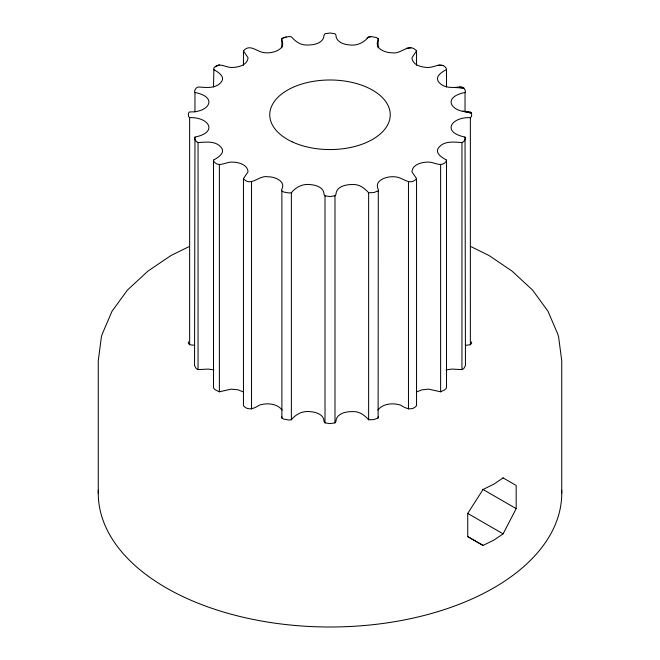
<?xml version="1.0" encoding="UTF-8"?>
<svg xmlns="http://www.w3.org/2000/svg" width="660" height="660" viewBox="0 0 660 660"><rect width="100%" height="100%" fill="white"/><g stroke="black" fill="none" stroke-linecap="round" stroke-linejoin="round"><path stroke-width="0.99" d="M471.644 341.839L471.537 343.406L470.365 344.718L465.481 345.328M281.696 416.551L281.878 418.019L283.676 419.067L288.849 420.032L291.373 419.801C295.952 413.985 303.163 410.471 310.827 411.733C316.429 412.137 324.068 414.793 324.052 421.517L325.009 422.879L330 423.613L334.991 422.879L335.948 421.517C336.171 413.474 346.071 411.469 352.522 411.617C359.23 411.114 364.567 415.156 368.626 419.801L373.766 419.611L378.122 418.019L378.304 189.494C373.337 179.833 388.237 175.742 395.365 176.88C402.715 177.185 410.099 186.516 416.542 178.645L411.947 171.781C412.541 164.068 422.367 161.997 428.744 162.088C434.635 162.22 441.482 167.689 446.102 161.535L446.49 160.083C442.018 157.493 433.793 152.922 439.213 146.908C445.12 140.555 454.286 142.18 461.951 142.56L463.765 141.52L464.714 140.044L465.448 138.534L465.036 137.082C441.26 132.297 451.234 116.779 470.365 117.662L471.537 116.35L471.644 114.774L471.537 113.206L470.365 111.895C451.234 112.777 441.26 97.259 465.036 92.474L465.448 91.022L464.714 89.504L463.765 88.036L461.951 86.996C454.286 87.368 445.12 88.993 439.213 82.648C433.793 76.634 442.018 72.064 446.49 69.473L446.102 68.013C441.482 61.858 434.635 67.337 428.744 67.468C422.367 67.559 412.541 65.488 411.947 57.766L416.542 50.911C409.035 42.191 400.876 54.772 392.057 52.75C385.498 53.031 373.568 48.304 378.304 40.062L378.122 38.593L376.324 37.546L371.151 36.572L368.626 36.811C364.048 42.619 356.837 46.142 349.173 44.88C343.571 44.476 335.932 41.819 335.948 35.095L334.991 33.734L330 33L325.009 33.734L324.052 35.095C323.829 43.139 313.929 45.144 307.477 44.995C300.77 45.499 295.433 41.456 291.373 36.811L288.849 36.572L283.676 37.546L281.878 38.593L281.696 40.062C286.663 49.723 271.763 53.815 264.635 52.676C257.284 52.363 249.901 43.032 243.458 50.911L243.458 65.29M378.122 418.019L378.304 416.551M213.51 86.938L213.898 68.013C218.518 61.858 225.365 67.337 231.256 67.468C237.633 67.559 247.459 65.488 248.053 57.766L243.458 50.911M213.51 69.473C217.982 72.064 226.207 76.634 220.786 82.648C214.879 88.993 205.714 87.368 198.049 86.996L196.234 88.036L195.286 89.504L194.551 91.022L194.964 92.474C218.74 97.259 208.766 112.777 189.635 111.895L188.463 113.206L188.356 114.774L188.463 116.35L189.635 117.662C208.766 116.779 218.74 132.297 194.964 137.082L194.551 138.534L195.286 140.044L196.234 141.52L198.049 142.56C205.714 142.18 214.879 140.555 220.786 146.908C226.207 152.922 217.982 157.493 213.51 160.083L213.51 387.139L213.898 388.591L215.407 389.903L219.376 391.801L231.256 389.144L237.79 389.755L243.325 391.875M282.183 410.066C277.027 403.375 266.689 402.658 259.165 405.224C254.455 408.482 247.797 411.114 243.458 405.702L243.458 178.645L248.053 171.781C247.459 164.068 237.633 161.997 231.256 162.088C225.365 162.22 218.518 167.689 213.898 161.535L213.51 160.083M468.014 536.761L483.037 545.432L493.861 540.094L503.11 533.849L516.178 508.629L516.178 485.455L502.978 477.832M483.037 545.432L467.734 536.596L467.734 513.422L483.037 489.497L493.861 484.159L503.11 477.906M377.817 410.066C382.973 403.375 393.31 402.658 400.834 405.224C405.545 408.482 412.203 411.114 416.542 405.702L416.542 178.645M334.991 422.879L334.991 195.814L335.948 194.452C336.171 186.417 346.071 184.412 352.522 184.552C359.23 184.057 364.567 188.1 368.626 192.745L373.766 192.555L378.122 190.963M243.458 178.645C250.965 187.366 259.124 174.785 267.943 176.806C274.502 176.517 286.432 181.252 281.696 189.494L281.878 190.963L283.676 192.011L288.849 192.976L291.373 192.745C295.952 186.929 303.163 183.414 310.827 184.668C316.429 185.081 324.068 187.737 324.052 194.452L325.009 195.814L325.009 422.879M446.102 369.897L451.844 369.08L461.951 369.616L463.765 368.577L465.448 365.59L465.036 137.082M188.834 246.724L170.94 255.544L148.013 271.046L127.462 290.053L112.002 311.272L102.234 334.084L101.392 336.897L98.257 360.756L98.257 493.21M215.407 66.709L219.376 64.812M416.674 391.875L422.21 389.755L428.744 389.144L440.624 391.801L444.592 389.903L446.102 388.591L446.49 387.139L446.49 160.083M286.234 37.001L281.878 38.593L281.878 47.842M366.985 37.933L371.151 36.572M334.991 195.814L330 196.556L325.009 195.814M406.304 48.295L410.99 47.743M194.518 345.328L189.635 344.718L188.463 343.406L188.356 341.839M194.964 137.082L194.551 365.59L196.234 368.577L198.049 369.616L208.156 369.08L213.898 369.897M454.427 87.483L463.765 88.036L459.418 86.889M438.157 65.167L442.909 65.472M456.984 87.285L463.765 88.036M462.949 111.02L471.537 113.206L465.481 111.284M471.166 246.724L489.06 255.544L511.987 271.046L532.538 290.053L547.998 311.272L557.766 334.084L558.607 336.897L561.742 360.756L561.742 493.21M482.74 489.316L516.178 508.629M467.758 513.439L503.11 533.849M470.365 117.662L470.365 344.718M465.036 92.474L465.036 111.994M461.951 142.56L461.951 369.616M446.49 69.473L446.49 86.938M440.624 164.744L440.624 391.801M416.542 50.911L416.542 65.29M408.466 182.036L408.466 409.093M378.122 38.593L378.122 47.842M368.626 192.745L368.626 419.801M291.373 192.745L291.373 419.801M281.878 190.963L281.878 418.019M251.534 182.036L251.534 409.093M219.376 164.744L219.376 391.801M198.049 142.56L198.049 369.616M194.964 92.474L194.964 111.994M189.635 117.662L189.635 344.718M561.685 490.215A231.742 133.79 0 0 1 330 627A231.742 133.79 0 0 1 98.315 490.215M292.083 141.809A60.25 34.79 0 0 0 389.507 120.219A60.25 34.79 0 0 0 308.41 82.302A60.25 34.79 0 0 0 292.083 141.809"/></g></svg>
